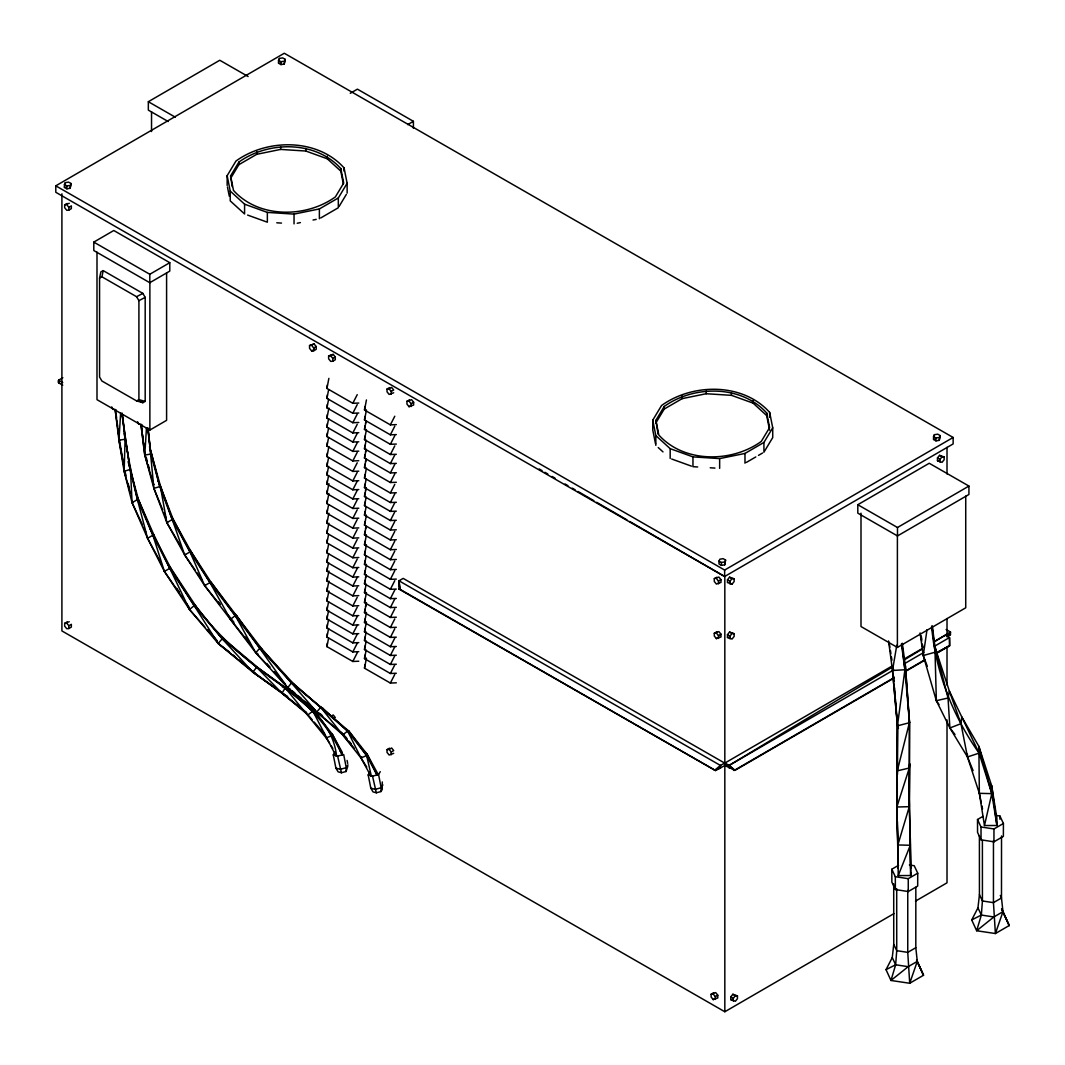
<?xml version="1.0" encoding="UTF-8"?>
<svg xmlns="http://www.w3.org/2000/svg" width="1065" height="1065" viewBox="0 0 1065 1065"><rect width="100%" height="100%" fill="white"/><g stroke="black" fill="none" stroke-linecap="round" stroke-linejoin="round"><path stroke-width="1.5" d="M55.793 185.829L55.793 192.286L724.639 576.511L953.135 443.932L953.135 437.475L284.288 53.25L55.793 185.829L724.639 570.055L953.135 437.475M61.903 193.83L61.903 630.933L724.826 1011.75L893.974 913.597M67.175 621.92L64.672 623.358L64.672 626.14L66.762 628.723L68.852 628.536L71.342 627.085L71.342 624.316L68.852 625.754L68.852 628.536M67.175 203.482L64.672 204.919L64.672 207.702L66.762 210.284L68.852 210.098L71.342 208.647L71.342 205.878L68.852 207.316L68.852 210.098M93.8 242.114L93.8 250.541L149.792 282.704L169.788 271.109L169.788 262.682L113.782 230.506L93.8 242.114L149.792 274.277L169.788 262.682M96.995 252.139L96.995 399.668L149.872 430.047L166.593 420.342L166.593 272.813M145.186 401.399L145.186 297.361L142.843 293.394L103.225 270.63L100.869 271.908L99.564 278.072L99.564 377.023L101.907 381.004L136.573 400.906L142.843 402.677L145.186 401.399L138.916 399.641L136.573 400.906M248.132 76.534L219.789 60.252L148.341 101.708L148.341 110.134L168.19 121.53M149.792 282.704L149.792 274.277M149.872 430.047L149.872 282.518M227.151 185.47L227.151 175.672L235.964 161.028C267.182 138.53 317.37 138.117 344.062 167.897L347.137 183.3L347.137 193.098M230.226 191.074L230.226 200.872L244.577 213.972L244.577 204.187L230.226 191.074L227.151 175.672M232.197 186.535L230.586 175.885L238.893 162.08C268.327 140.873 315.639 140.487 340.8 168.563L343.689 183.087L335.395 196.892C305.961 218.099 258.649 218.485 233.488 190.409L230.586 175.885M230.586 178.467L238.893 164.649L238.893 162.08M238.893 164.649L256.758 154.292L256.758 151.723M244.577 204.187L267.355 212.401L267.355 222.199L247.613 215.077M256.758 154.292L280.627 149.419L280.627 146.85M294.046 223.89L294.046 214.105L319.38 208.94L338.324 197.957L347.137 183.3M343.369 184.045L340.8 171.132L327.274 158.778L305.801 151.03L305.801 148.461M309.556 345.593L309.556 348.375L311.646 350.957L313.736 350.771L316.212 349.32L316.212 346.551L314.135 343.968L309.556 345.593L314.135 343.968M313.736 350.771L313.736 347.989L311.646 345.406M319.38 218.738L319.38 208.94M327.274 158.778L327.274 156.196M328.632 356.016L328.632 358.798L330.722 361.394L332.812 361.208L335.302 359.744L335.302 356.975L333.225 354.392L328.632 356.016L333.225 354.392M332.812 361.208L332.812 358.426L330.722 355.83M338.324 197.957L338.324 207.742L320.738 217.952M340.8 171.132L340.8 168.563M344.062 171.159L344.062 167.897M389.524 748.189L387.034 749.627L387.034 752.409L389.124 755.005L393.691 753.354M389.524 387.593L387.034 389.031L387.034 391.813L389.124 394.409L393.691 392.759M391.214 754.805L391.214 752.036L389.124 749.441L387.034 749.627M391.214 394.21L391.214 391.441L389.124 388.845L387.034 389.031M724.599 763.046L720.446 765.455L399.016 580.811L399.974 589.291L715.534 770.567L724.599 765.655L724.599 763.046L403.169 578.388L399.016 580.811L398.936 589.065L715.534 770.567M406.963 401.319L406.963 404.088L409.053 406.684L413.633 405.033L413.633 402.264L411.556 399.681L406.963 401.319L409.466 399.881M411.143 406.497L411.143 403.715L409.053 401.119M413.406 128.333L413.406 121.317L357.414 89.154L350.265 93.294M772.724 427.784L763.925 442.441L763.925 452.226L772.724 437.582L772.724 427.784L769.649 412.381C742.971 382.601 692.783 383.014 661.551 405.512L652.752 420.156L652.752 429.954L655.521 443.812M655.827 445.356L655.827 435.558L652.752 420.156M658.143 434.28L655.88 420.356L664.227 406.471C693.821 385.157 741.386 384.771 766.68 412.994L769.596 427.584L761.249 441.469C731.655 462.796 684.089 463.182 658.796 434.959L655.88 420.356M655.88 422.925L664.227 409.04L664.227 406.471M670.178 458.469L670.178 448.671L655.827 435.558M664.227 409.04L682.186 398.63L682.186 396.06M670.178 448.671L692.956 456.885L692.956 466.683L697.655 466.976M682.186 398.63L706.188 393.731L706.188 391.161M711.127 994.231L711.127 997.013L713.217 999.609L717.783 997.958L717.783 995.189L715.707 992.607L711.127 994.231L713.617 992.793M714.295 633.249L714.295 636.018L716.386 638.614L720.965 636.963L720.965 634.194L718.875 631.612L714.295 633.249L716.798 631.811M714.295 578.681L714.295 581.463L716.386 584.059L720.965 582.409L720.965 579.64L718.875 577.057L714.295 578.681L716.798 577.243M715.307 999.409L715.307 996.64L713.217 994.044M718.476 638.428L718.476 635.645L716.386 633.049M718.476 583.86L718.476 581.091L716.386 578.495M719.647 468.387L719.647 458.589L744.981 453.437L763.925 442.441M724.639 570.055L724.639 576.511L629.761 521.491M724.826 1011.75L724.826 576.311M893.841 678.165L735.09 770.288L724.959 765.615L724.959 763.006L892.39 665.865M727.475 637.429L727.475 634.66L729.552 632.064L734.131 633.675L734.131 636.457L732.054 639.053L727.475 637.429L729.552 637.602M727.475 579.773L727.475 582.542L732.054 584.179L734.131 581.583L734.131 578.801L729.552 577.19L727.475 579.773L729.978 581.21L729.978 583.993M729.139 768.011L729.139 765.416L892.71 666.85M729.978 638.867L729.978 636.098L732.054 633.502L734.131 633.675M730.79 999.622L730.79 996.853L732.866 994.271L737.446 995.882L737.446 998.664L735.369 1001.26L730.79 999.622L732.866 999.809M769.596 430.154L766.68 415.563L753.088 403.129L731.495 395.341L731.495 392.772M733.292 1001.073L733.292 998.291L735.369 995.695L737.446 995.882M744.981 463.222L744.981 453.437M753.088 403.129L753.088 400.56M766.68 415.563L766.68 412.994M769.649 417.28L769.649 412.381M857.804 504.717L857.804 513.144L897.489 535.935L968.924 494.48L968.924 486.066L929.239 463.262L857.804 504.717L897.489 527.508L968.924 486.066M897.489 535.935L897.489 527.508M907.766 890.34L907.753 952.363L909.71 983.261L890.966 980.466L886.027 969.656L892.27 957.568L893.748 944.322L893.708 883.897M898.567 865.312L891.818 869.226L891.858 882.113L895.359 889.555L908.259 891.538L908.272 878.678L917.724 873.193L914.223 865.725L909.377 864.98M910.668 872.674L910.682 875.536L898.234 875.59L897.862 844.958L909.297 806.684L909.51 722.23L905.383 665.918L902.308 643.273M896.703 888.649L896.73 950.672L895.652 964.77L890.966 980.466L908.152 966.687L917.284 961.389L909.71 983.261L923.515 975.26L917.284 961.389L915.807 947.704L915.833 887.291M937.48 460.692L937.48 457.923L939.556 455.341L944.136 456.952L944.136 459.734L942.059 462.33L937.48 460.692L939.556 460.879M939.982 462.143L939.982 459.361L942.059 456.765L944.136 456.952M947.011 719.94L947.011 882.818L915.474 901.123M947.011 685.048L947.011 646.814M947.011 636.843L947.011 618.565M947.011 473.978L947.011 447.38M946.119 629.522L950.446 631.998L950.446 634.607L947.677 636.218M993.459 840.618L993.445 902.641L995.402 933.539L976.658 930.743L971.719 919.934L977.963 907.846L979.441 894.6L979.401 835.812M982.915 816.376L977.51 819.504L977.55 832.391L981.038 839.832L993.951 841.816L993.965 828.956L1003.416 823.471L999.915 816.003L996.68 815.51M1001.526 835.932L1001.486 897.981L1002.964 911.68L1009.207 925.538L995.402 933.539L1002.964 911.68L993.845 916.965L976.658 930.743L981.344 915.048L982.423 900.963L982.396 840.551M70.144 188.292L71.022 183.513L68.599 182.128L65.324 182.647L64.446 184.538L64.459 187.427L66.869 188.811L70.144 188.292L71.022 183.513M284.222 64.073L285.114 59.294L282.691 57.909L279.416 58.415L278.537 60.319L278.551 63.194L280.947 64.579L284.222 64.073L285.114 59.294M724.679 564.849L725.558 560.057L723.148 558.672L719.86 559.192L718.995 561.095L719.008 563.971L721.404 565.355L724.679 564.849L725.558 560.057M939.237 440.351L940.115 435.572L937.706 434.174L934.418 434.693L933.552 436.597L933.566 439.472L935.962 440.857L939.237 440.351L940.115 435.572M999.915 819.238L999.915 816.003M917.724 873.193L917.684 886.067L908.259 891.538M1003.416 823.471L1003.376 836.345L993.951 841.816M898.234 875.59L910.295 845.264L910.269 837.756L910.682 875.536L910.295 845.264L897.862 844.958L896.85 807.004L909.297 806.684L909.51 722.23L897.289 770.847L896.85 807.004L898.208 868.441L897.396 821.221M897.276 782.509L897.263 816.349M897.476 774.495L897.476 725.371L895.479 699.266M279.549 691.012L306.707 712.831L281.985 693.195L252.871 672.201L218.139 643.42L189.49 609.526L164.396 571.439L147.569 538.291L132.087 502.68L124.139 471.262L125.164 436.597L122.382 414.445M148.208 429.288L153.879 488.342L166.859 522.662L184.684 554.971L204.666 585.644L255.76 652.765L287.643 687.71L344.035 734.917L342.73 734.81L316.758 712.006L261.963 649.157L210.883 582.036L190.901 551.377L170.6 514.808M888.569 640.944L892.497 670.471L897.476 725.371L896.85 807.004L909.31 768.011L909.696 763.645L909.297 806.684M333.278 754.885L335.901 768.105L338.098 771.819L341.439 772.751L346.072 771.499L346.258 767.692L343.676 754.473L337.632 756.11L333.278 754.885L334.982 752.036M369.874 772.085L368.184 774.947L370.806 788.153L373.003 791.867L376.331 792.799L380.964 791.548L381.163 787.741L378.581 774.521L380.272 771.672M130.303 492.829L124.139 471.262L118.947 440.204L120.625 413.273M146.451 428.103L144.773 455.035L153.879 488.342L162.679 509.789M358.772 403.049L352.808 403.276L326.955 388.432L327.328 384.984M358.772 413.007L352.808 413.247L326.955 398.39L327.328 394.942M358.772 422.486L352.808 422.725L326.955 407.882L327.328 404.434M358.772 432.696L352.808 432.936L326.955 418.079L327.328 414.644M358.772 441.802L352.808 442.028L326.955 427.185L327.328 423.737M358.772 451.134L352.808 451.374L326.955 436.517L327.328 433.082M358.772 460.706L352.808 460.945L326.955 446.102L327.328 442.654M358.772 471.169L352.808 471.409L326.955 456.565L327.328 453.118M358.772 480.701L352.808 480.941L326.955 466.084L327.328 462.649M358.772 489.567L352.808 489.807L326.955 474.95L327.328 471.515M358.772 498.713L352.808 498.939L326.955 484.096L327.328 480.648M358.772 508.218L352.808 508.458L326.955 493.601L327.328 490.166M358.772 518.176L352.808 518.402L326.955 503.559L327.328 500.111M358.772 527.907L352.808 528.147L326.955 513.29L327.328 509.855M358.772 537.878L352.808 538.118L326.955 523.274L327.328 519.827M358.772 547.863L352.808 548.102L326.955 533.245L327.328 529.798M358.772 557.514L352.808 557.754L326.955 542.897L327.328 539.462M358.772 567.485L352.808 567.725L326.955 552.881L327.328 549.434M358.772 576.844L352.808 577.084L326.955 562.24L327.328 558.792M358.772 585.777L352.808 586.003L326.955 571.16L327.328 567.712M358.772 595.628L352.808 595.868L326.955 581.024L327.328 577.576M358.772 605.705L352.808 605.945L326.955 591.088L327.328 587.654M358.772 615.583L352.808 615.823L326.955 600.966L327.328 597.532M358.772 624.889L352.808 625.128L326.955 610.272L327.328 606.837M358.772 633.635L352.808 633.875L326.955 619.031L327.328 615.583M358.772 642.634L352.808 642.874L326.955 628.017L327.328 624.583M358.772 651.687L352.808 651.926L326.955 637.07L327.328 633.622M358.772 661.232L352.808 661.471L326.955 646.628L327.328 643.18M396.326 424.615L390.362 424.855L364.51 410.012L364.896 406.564M396.326 434.587L390.362 434.813L364.51 419.969L364.896 416.522M396.326 444.065L390.362 444.305L364.51 429.448L364.896 426.013M396.326 454.276L390.362 454.515L364.51 439.659L364.896 436.224M396.326 463.368L390.362 463.608L364.51 448.751L364.896 445.316M396.326 472.714L390.362 472.94L364.51 458.096L364.896 454.649M396.326 482.285L390.362 482.525L364.51 467.668L364.896 464.234M396.326 492.749L390.362 492.988L364.51 478.132L364.896 474.697M396.326 502.281L390.362 502.52L364.51 487.663L364.896 484.216M396.326 511.147L390.362 511.386L364.51 496.53L364.896 493.095M396.326 520.279L390.362 520.519L364.51 505.662L364.896 502.227M396.326 529.798L390.362 530.037L364.51 515.18L364.896 511.746M396.326 539.742L390.362 539.982L364.51 525.125L364.896 521.69M396.326 549.487L390.362 549.726L364.51 534.87L364.896 531.422M396.326 559.458L390.362 559.697L364.51 544.841L364.896 541.406M396.326 569.442L390.362 569.668L364.51 554.825L364.896 551.377M396.326 579.094L390.362 579.333L364.51 564.477L364.896 561.029M396.326 589.065L390.362 589.304L364.51 574.448L364.896 571.013M396.326 598.423L390.362 598.663L364.51 583.806L364.896 580.372M396.326 607.343L390.362 607.582L364.51 592.726L364.896 589.291M396.326 617.207L390.362 617.447L364.51 602.59L364.896 599.156M396.326 627.285L390.362 627.525L364.51 612.668L364.896 609.233M396.326 637.163L390.362 637.403L364.51 622.546L364.896 619.098M396.326 646.468L390.362 646.708L364.51 631.851L364.896 628.417M396.326 655.215L390.362 655.454L364.51 640.597L364.896 637.163M396.326 664.214L390.362 664.454L364.51 649.597L364.896 646.149M396.326 673.253L390.362 673.493L364.51 658.649L364.896 655.201M396.326 682.811L390.362 683.051L364.51 668.194L364.896 664.76M892.989 666.637L892.497 670.471L897.449 725.837L897.289 770.847L909.31 768.011M347.762 766.334L346.072 771.499M382.282 781.95L382.268 789.365L380.964 791.548M927.016 629.668L923.249 655.547L936.348 700.69L949.887 727.981L967.473 756.949L973.091 770.621M124.179 433.442L130.356 467.655L132.087 502.68L142.297 524.552M149.499 446.688L160.083 484.735L166.859 522.662L180.664 546.092M896.797 645.177L892.497 670.471L904.904 669.752L905.383 665.918L909.497 722.696L897.449 725.837L904.904 669.752L901.895 643.553M326.955 388.432L328.872 378.368M326.955 398.39L328.606 389.763M326.955 407.882L328.606 399.255M326.955 418.079L328.872 408.028M326.955 427.185L328.606 418.558M326.955 436.517L328.606 427.89M326.955 446.102L328.606 437.475M326.955 456.565L328.872 446.501M326.955 466.084L328.606 457.457M326.955 474.95L328.606 466.337M326.955 484.096L328.606 475.469M326.955 493.601L328.872 483.55M326.955 503.559L328.872 493.494M326.955 513.29L328.606 504.677M326.955 523.274L328.872 513.21M326.955 533.245L328.872 523.181M326.955 542.897L328.606 534.284M326.955 552.881L328.606 544.255M326.955 562.24L328.606 553.614M326.955 571.16L328.606 562.533M326.955 581.024L328.872 570.96M326.955 591.088L328.872 581.037M326.955 600.966L328.872 590.915M364.51 410.012L366.44 399.947M326.955 610.272L328.606 601.658M364.51 419.969L366.44 409.905M326.955 619.031L328.606 610.405M364.51 429.448L366.16 420.835M326.955 628.017L328.606 619.404M364.51 439.659L366.44 429.594M326.955 637.07L328.606 628.443M364.51 448.751L366.16 440.138M326.955 646.628L328.606 638.002M364.51 458.096L366.16 449.47M364.51 467.668L366.16 459.055M364.51 478.132L366.44 468.081M364.51 487.663L366.16 479.037M364.51 496.53L366.16 487.903M364.51 505.662L366.16 497.049M364.51 515.18L366.16 506.567M364.51 525.125L366.44 515.074M364.51 534.87L366.16 526.243L365.508 528.786M364.51 544.841L366.44 534.79M364.51 554.825L366.44 544.761M364.51 564.477L366.16 555.85M364.51 574.448L366.44 564.397M364.51 583.806L366.16 575.193M364.51 592.726L366.16 584.113M364.51 602.59L366.44 592.539M364.51 612.668L366.44 602.604M364.51 622.546L366.44 612.481M364.51 631.851L366.44 621.8M364.51 640.597L366.16 631.984M364.51 649.597L366.16 640.97M364.51 658.649L366.16 650.023M364.51 668.194L366.44 658.143M99.564 278.072L101.907 276.793L103.225 270.63M989.944 783.467L991.768 786.13L996.893 818.346L996.92 825.495L984.473 825.548L991.795 793.638L991.768 786.13L978.868 746.352L961.748 716.865L949.341 691.012L933.552 642.847M365.508 423.364L366.134 420.715M365.508 451.999L366.134 449.363M365.508 461.584L366.134 458.935M365.508 490.446L366.134 487.797M365.508 577.723L366.134 575.073M365.508 606.584L366.134 603.935M949.487 634.82L950.446 631.998L946.292 634.407L950.446 634.607L949.487 634.82L950.446 631.998M361.488 756.643L360.968 757.921L370.913 776.145M287.643 678.871L348.947 731.202L367.172 754.313L366.653 755.578L371.312 775.972M64.459 187.427L65.324 182.647M278.551 63.194L279.416 58.415M933.566 439.472L934.418 434.693M352.808 403.276L357.228 394.649M352.808 413.247L357.228 404.607M352.808 422.725L357.228 414.099M352.808 432.936L357.228 424.309M352.808 442.028L357.228 433.402M352.808 451.374L357.228 442.747M352.808 460.945L357.228 452.319M352.808 471.409L357.228 462.782M352.808 480.941L357.228 472.314M352.808 489.807L357.228 481.18M390.362 424.855L394.782 416.229M352.808 498.939L357.228 490.313M390.362 434.813L394.782 426.186M352.808 508.458L357.228 499.831M390.362 444.305L394.782 435.678M352.808 518.402L357.228 509.776M352.808 528.147L357.228 519.52M390.362 454.515L394.782 445.889M390.362 463.608L394.782 454.981M352.808 538.118L357.228 529.491M390.362 472.94L394.782 464.313M352.808 548.102L357.228 539.462M390.362 482.525L394.782 473.898M352.808 557.754L357.228 549.127M390.362 492.988L394.782 484.362M352.808 567.725L357.228 559.098M390.362 502.52L394.782 493.88M352.808 577.084L357.228 568.457M390.362 511.386L394.782 502.76M352.808 586.003L357.228 577.376M390.362 520.519L394.782 511.892M352.808 595.868L357.228 587.241M390.362 530.037L394.782 521.411M352.808 605.945L357.228 597.319M390.362 539.982L394.782 531.355M352.808 615.823L357.228 607.196M390.362 549.726L394.782 541.087M352.808 625.128L357.228 616.502M390.362 559.697L394.782 551.071M352.808 633.875L357.228 625.248M352.808 642.874L357.228 634.247M390.362 569.668L394.782 561.042M352.808 651.926L357.228 643.287M390.362 579.333L394.782 570.694M352.808 661.471L357.228 652.845M390.362 589.304L394.782 580.678M390.362 598.663L394.782 590.037M390.362 607.582L394.782 598.956M390.362 617.447L394.782 608.821M390.362 627.525L394.782 618.898M390.362 637.403L394.782 628.776M390.362 646.708L394.782 638.081M390.362 655.454L394.782 646.828M390.362 664.454L394.782 655.814M390.362 673.493L394.782 664.866M390.362 683.051L394.782 674.425M347.949 764.843L346.258 767.692L340.241 769.316L335.901 768.105M382.854 784.892L381.163 787.741L375.146 789.365L370.806 788.153M339.123 206.41L346.325 194.429M729.978 581.21L732.054 578.615L734.131 578.801M316.758 712.006L320.751 707.28L322.961 708.411L347.643 731.109L366.653 755.578L377.063 775.174L367.172 754.313L364.736 752.263M204.853 626.979L189.49 609.526L194.243 605.612L195.707 605.918C219.883 638.96 251.62 664.999 285.26 687.91C309.263 705.523 330.083 727.768 342.291 755.205M121.823 413.393L130.063 469.532L137.452 499.685L152.921 535.296L169.761 568.444L194.243 605.612L222.252 638.814L256.598 667.236L281.985 693.195L307.971 714.841L312.884 711.14L314.188 711.234L332.413 734.344L342.358 752.569M132.939 502.081L132.087 502.68L138.304 499.086L128.093 461.638M167.711 522.05L166.859 522.662L173.062 519.054L158.006 480.328M148.421 537.679L147.569 538.291L161.414 563.758M136.919 496.117L153.786 534.683L147.569 538.291L137.452 499.685L130.356 467.655M185.536 554.372L184.684 554.971L195.108 570.001M187.879 547.543L190.901 551.377L184.684 554.971L160.083 484.735M150.311 529.252L170.613 567.831L164.396 571.439L182.714 597.918M205.532 585.044L204.666 585.644L219.843 604.587M904.092 659.994L922.583 648.851M933.952 641.995L945.334 635.139L949.514 637.536L949.621 645.803L936.747 653.271M311.646 350.957L314.135 349.506M409.053 406.684L411.556 405.232M716.386 638.614L718.875 637.163M713.217 999.609L715.707 998.145M313.736 347.989L316.212 346.551M332.812 358.426L335.302 356.975M391.214 391.441L393.691 389.99L391.614 387.407L389.124 388.845M411.143 403.715L413.633 402.264M391.214 752.036L393.691 750.585L391.614 748.003L389.124 749.441M718.476 581.091L720.965 579.64M718.476 635.645L720.965 634.194M715.307 996.64L717.783 995.189M407.695 124.632L413.406 121.317M62.848 377.702L58.562 380.192L58.442 381.576L58.562 382.801L62.742 385.197M746.325 462.436L755.804 456.938M758.506 455.367L762.567 453.011M860.999 513.184L860.999 626.539L897.396 647.44L965.729 607.796L965.729 496.09M903.839 659.222L921.012 649.264M933.885 641.782L945.334 635.139M724.959 765.615L729.139 765.416L893.708 669.925M905.157 663.282L923.754 652.486M935.203 645.843L949.514 637.536L949.621 645.803L938.411 651.687M894.227 677.566L734.051 770.514L729.139 765.416L724.959 763.006M905.676 670.923L924.26 660.14M937.133 652.672L948.582 646.029M905.29 671.536L925.312 659.914M915.807 947.704L907.753 952.363L896.73 950.672L893.748 944.322M64.672 204.919L69.265 203.295M64.672 623.358L69.265 621.734M330.722 716.425L333.225 714.988L335.302 717.57M101.907 276.793L136.573 296.709L142.843 293.394M138.916 399.641L138.916 300.676L145.186 297.361M971.719 919.934L981.344 915.048L993.845 916.965M886.027 969.656L895.652 964.77L908.152 966.687M219.403 635.379L259.088 668.594L285.26 687.91L326.196 737.939L331.894 735.609L332.413 734.344L341.625 753.634M954.986 734.504L949.887 727.981L960.976 723.681L961.748 716.865L979.108 753.141L991.795 793.638L996.92 825.495L991.768 786.13M124.139 471.262L130.063 469.532L125.164 436.597M153.879 488.342L159.803 486.612L172.211 519.653L190.049 551.976L210.031 582.648L230.506 619.444L250.754 644.871M368.184 774.947L372.537 776.159L378.581 774.521M932.328 626.153L934.87 645.896L936.348 700.69L948.036 698.014L949.341 691.012L960.976 723.681L967.473 756.949L979.347 793.332L981.264 802.73M297.215 223.251L300.383 222.598M313.043 220.029L316.212 219.377M278.537 60.319L280.947 61.703L284.235 61.184M64.446 184.538L66.855 185.922L70.144 185.417M933.552 436.597L935.962 437.981L939.25 437.462M718.995 561.095L721.404 562.48L724.693 561.961M118.015 429.421L118.827 435.918L115.233 410.198L118.947 440.204L125.084 439.246L122.116 413.167M979.347 793.332L991.795 793.638L978.868 746.352L979.347 793.332L984.473 825.548M280.627 149.419L305.801 151.03M267.355 212.401L294.046 214.105M276.78 222.798L281.493 223.091M706.188 393.731L731.495 395.341M692.956 456.885L719.647 458.589M710.222 467.788L714.934 468.081M190.901 551.377L210.031 582.648L259.873 648.146L291.544 682.891L320.751 707.28L360.968 757.921L366.653 755.578L348.947 731.202L347.643 731.109L293.847 684.103L259.66 646.894M115.992 409.706L112.784 409.213L111.705 406.897M141.818 424.536L138.61 424.043L137.531 421.727M977.51 819.504L981.011 826.973L993.965 828.956M891.818 869.226L895.319 876.695L908.272 878.678M398.936 589.065L399.974 589.291L399.016 580.811M308.943 705.003L287.643 687.71L236.71 615.836L235.258 615.53L210.883 582.036L204.666 585.644L190.049 551.976L173.062 519.054M59.494 383.001L58.562 382.801L58.562 380.192L62.742 382.588M671.696 459.015L691.425 466.137M261.963 649.157L259.873 648.146L255.76 652.765L269.432 667.222M257.85 653.777L255.76 652.765L235.258 615.53L230.506 619.444L231.97 619.75L233.954 622.373M224.342 639.825L222.252 638.814L192.446 602.164M282.225 686.685C307.399 701.928 333.332 724.972 336.553 756.004M293.847 684.103L291.544 682.891L287.643 687.71L289.946 688.922M336.141 756.177L312.884 711.14L285.26 687.91L281.985 693.195L287.71 696.457M310.008 708.904L314.188 711.234M939.556 455.341L942.059 456.765M729.552 577.19L732.054 578.615M729.552 632.064L732.054 633.502M732.866 994.271L735.369 995.695M148.341 101.708L175.272 117.177M140.008 401.052L142.843 402.677M937.48 457.923L939.982 459.361M727.475 634.66L729.978 636.098M730.79 996.853L733.292 998.291M539.183 468.959L542.058 470.637M544.934 472.301L547.809 473.965M552.123 476.468L554.998 478.132M565.062 483.976L567.938 485.64M572.251 488.143L575.127 489.807M578.002 491.471L593.817 500.643M596.693 502.307L626.886 519.827M729.552 582.728L732.054 584.179M318.834 705.975L322.961 708.411M321.683 714.788L318.968 713.137L322.722 716.399M346.218 729.565L348.947 731.202M284.927 694.899L252.871 672.201L222.252 638.814L218.139 643.42L255.36 673.573L276.86 689.082M288.202 689.601L259.088 668.594L256.598 667.236L252.871 672.201L255.36 673.573L245.323 665.252M311.446 707.04L315.2 710.089L311.393 706.827M729.139 765.416L735.09 770.288M229.015 651.727L218.139 643.42L167.724 563.904M232.769 654.842L235.285 656.919M239.053 660.047L242.807 663.162M292.476 691.025L294.992 693.129M298.772 696.297L301.302 698.4M305.083 701.555L308.877 704.711M340.281 731.642L344.035 734.917M658.21 447.54L663.002 451.906M233.248 612.415L236.71 615.836M339.841 750.505L342.025 752.822M273.985 672.042L285.393 684.103M266.703 663.468L270.017 667.103M274.45 671.962L281.093 679.23M207.049 629.482L211.442 634.46M213.639 636.963L216.927 640.704M354.192 748.163L342.73 734.81L347.643 731.109L360.968 757.921L366.773 767.066M307.971 714.841L312.138 719.687M314.228 722.123L324.639 734.251L322.615 731.562M207.675 629.615L217.087 640.731M66.762 204.733L68.852 207.316M66.762 623.171L68.852 625.754M345.06 736.195L347.123 738.751M349.174 741.307L351.224 743.863M227.923 614.691L230.959 618.485M218.258 601.752L220.215 604.321M244.91 636.764L246.894 639.386M936.348 700.69L939.024 704.537M196.998 572.744L201.738 579.573M186.375 603.216L189.117 607.183M170.613 567.831L195.707 605.918M176.777 588.319L179.439 592.353M326.196 737.939L329.524 743.17M331.188 745.793L332.839 748.402M136.573 296.709L138.916 300.676M367.172 754.313L377.889 773.936M189.49 609.526L153.786 534.683M1000.301 895.439L1001.486 897.981L993.445 902.641L982.423 900.963L979.441 894.6M977.963 907.846L981.344 915.048M892.27 957.568L895.652 964.77M143.655 527.481L145.705 531.848M916.579 960.044L923.515 975.26L916.645 960.204M163.93 512.851L165.821 517.457M138.304 499.086L152.921 535.296L164.396 571.439M927.282 666.224L923.249 655.547L920.093 632.956M376.331 792.799L372.537 776.159M341.439 772.751L337.632 756.11M897.476 725.371L898.447 728.433M146.131 457.031L147.396 461.678M148.235 464.779L149.513 469.425M152.468 480.275L153.746 484.921L144.773 455.035L141.006 424.975M124.831 470.943L126.056 475.616M128.08 483.404L129.291 488.063M934.87 645.896L948.036 698.014L949.887 727.981M150.99 451.427L159.803 486.612L150.911 454.089L147.649 428.237M981.903 805.859L982.529 809.001M227.457 187.001L229.308 196.253M347.097 760.437L347.669 763.379M118.947 440.204L122.914 461.278M123.513 464.526L124.126 467.761L119.027 437.542M889.115 642.381L889.887 647.24M890.407 650.462L890.912 653.697M891.432 656.932L891.951 660.167M920.972 636.258L921.731 641.117M922.237 644.365L922.743 647.6L922.343 644.285M141.059 425.028L144.773 455.035L150.911 454.089L147.942 427.997M931.595 626.406C935.722 672.121 952.576 715.76 979.108 753.141L967.473 756.949L967.379 754.233M901.443 643.899L904.904 669.752L909.497 722.696M921.265 636.071L921.691 639.359M141.405 424.762L142.217 431.258M142.63 434.507L143.229 439.379M143.642 442.627L144.254 447.5M115.992 413.18L116.604 418.052M117.004 421.301L117.616 426.173M932.061 626.047L935.123 652.219L923.249 655.547L923.129 652.379M893.735 676.421L894.107 681.32M894.6 687.844L895.106 694.367M910.269 837.756L910.642 868.388M981.011 826.973L981.038 839.832M895.319 876.695L895.359 889.555M935.962 437.981L935.962 440.857M721.404 562.48L721.404 565.355M280.947 61.703L280.947 64.579M66.855 185.922L66.869 188.811M897.396 535.735L897.396 647.44M151.536 111.825L151.536 131.528M720.446 765.455L720.446 768.065L714.495 770.341L720.446 765.455M1009.207 925.538L1001.593 908.858L1009.207 925.538M910.295 845.264L909.27 799.802L910.295 845.264"/></g></svg>
